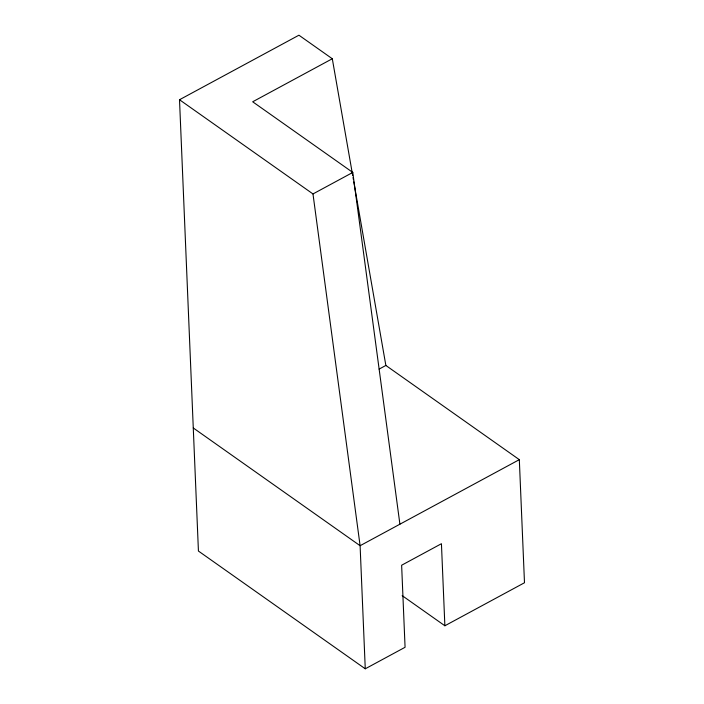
<?xml version="1.0" encoding="UTF-8"?>
<svg xmlns="http://www.w3.org/2000/svg" width="704" height="704" viewBox="0 0 704 704"><rect width="100%" height="100%" fill="white"/><g stroke="black" fill="none" stroke-linecap="round" stroke-linejoin="round"><path stroke-width="1.06" d="M353.795 181.87L385.862 365.455L519.323 459.659L524.489 582.745L444.875 625.768L441.434 543.717L401.632 565.233L405.073 647.284L365.262 668.8L198.431 551.047L179.511 99.739L298.927 35.2L332.297 58.749L352.669 175.384M332.297 58.749L252.683 101.781L352.783 172.436L399.907 524.207M179.511 99.739L312.981 193.943L352.783 172.436M379.122 369.098L385.862 365.455M519.323 459.659L360.105 545.714L193.274 427.962M402.169 595.628L444.875 625.768M353.047 177.549L353.417 179.705M312.981 193.943L360.105 545.714L365.262 668.8"/></g></svg>
